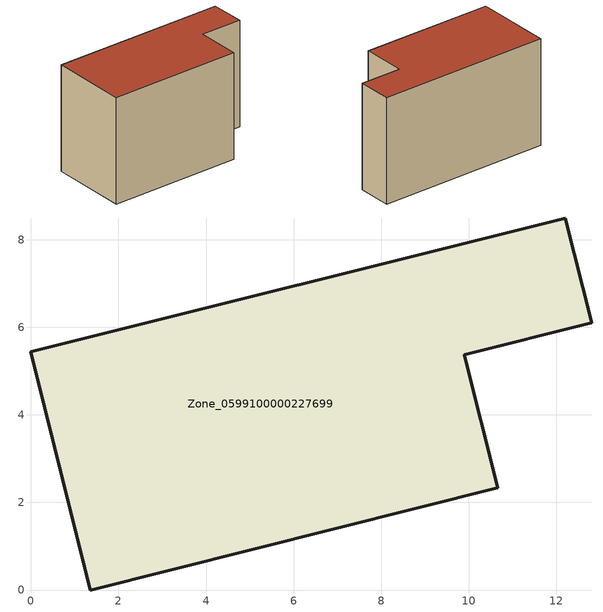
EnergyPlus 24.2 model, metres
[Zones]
Zone_0599100000227699
 floor ground (C_G): 9.9,5.38 10.67,2.34 1.36,0 0,5.44 12.21,8.5 12.81,6.11 z0
 wall outside (C_F): 0,5.44 1.36,0 10.67,2.34 9.9,5.38 12.81,6.11 12.21,8.5 0,5.44 z0:7.73
 roof outside (C_R): 12.81,6.11 12.21,8.5 0,5.44 1.36,0 10.67,2.34 9.9,5.38 z7.73
[BUILDING]
Pand.0599100000227699: North Axis=0; Terrain=City; Loads Convergence Tolerance Value=0.04; Temperature Convergence Tolerance Value=0.4; Solar Distribution=FullExterior; Maximum Number of Warmup Days=25; Minimum Number of Warmup Days=1
[Site:Location]
Rotterdam.The.Hague.AP_ZH_NLD Design_Conditions: Latitude=51.96; Longitude=4.45; Time Zone=1; Elevation=-4.5
[SITE:GROUNDTEMPERATURE:BUILDINGSURFACE]
18, 18, 18, 18, 18, 18, 18, 18, 18, 18, 18, 18
[MATERIAL] Thermal Absorptance=0.9; Solar Absorptance=0.7; Visible Absorptance=0.7
Name | Roughness | Thickness | Conductivity | Density | Specific Heat
G.TC.1975-1991 | MediumSmooth | 0.15 | 0.288461 | 540 | 1210
F.TC.1975-1991 | Rough | 0.3 | 0.230769 | 1920 | 840
R.TC.1975-1991 | MediumRough | 0.2 | 0.153846 | 1500 | 1000
[CONSTRUCTION]
C_G: G.TC.1975-1991
C_F: F.TC.1975-1991
C_R: R.TC.1975-1991
[ZONE]
Zone_0599100000227699: Type=1; Multiplier=1; Ceiling Height=Autocalculate; Volume=Autocalculate; Floor Area=autocalculate; Part of Total Floor Area=Yes
[ZONEINFILTRATION:DESIGNFLOWRATE]
Infil_Zone_0599100000227699: Zone or ZoneList or Space or SpaceList=Zone_0599100000227699; Schedule=AlwaysOn; Design Flow Rate Calculation Method=Flow/Area; Flow Rate per Floor Area=0.003; Constant Term Coefficient=1; Temperature Term Coefficient=0; Velocity Term Coefficient=0; Velocity Squared Term Coefficient=0
[HVACTEMPLATE:ZONE:IDEALLOADSAIRSYSTEM]
Zone_0599100000227699: Maximum Heating Supply Air Temperature=50; Minimum Cooling Supply Air Temperature=13; Maximum Heating Supply Air Humidity Ratio=0.0156; Minimum Cooling Supply Air Humidity Ratio=0.0077; Heating Limit=NoLimit; Cooling Limit=NoLimit; Dehumidification Control Type=ConstantSensibleHeatRatio; Cooling Sensible Heat Ratio=0.7; Dehumidification Setpoint=60; Humidification Control Type=None; Humidification Setpoint=30; Outdoor Air Method=None; Outdoor Air Flow Rate per Person=0.00944; Outdoor Air Flow Rate per Zone Floor Area=0; Outdoor Air Flow Rate per Zone=0; Demand Controlled Ventilation Type=None; Outdoor Air Economizer Type=NoEconomizer; Heat Recovery Type=None; Sensible Heat Recovery Effectiveness=0.7; Latent Heat Recovery Effectiveness=0.65
[ZONECONTROL:THERMOSTAT]
ThermostatControl_Zone_0599100000227699: Zone or ZoneList=Zone_0599100000227699; Control Type Schedule=DualSetpointControlType; Control 1=Thermostat_Zone_0599100000227699; Temperature Difference Between Cutout And Setpoint=0
[THERMOSTATSETPOINT:DUALSETPOINT]
Thermostat_Zone_0599100000227699: Heating Setpoint Temperature Schedule=HeatingSetpoint_Zone_0599100000227699; Cooling Setpoint Temperature Schedule=CoolingSetpoint_Zone_0599100000227699
[SCHEDULE:COMPACT]
HeatingSetpoint_Zone_0599100000227699: Through: 12/31, For: AllDays, Until: 24:00, 21
CoolingSetpoint_Zone_0599100000227699: Through: 12/31, For: AllDays, Until: 24:00, 24
DualSetpointControlType: Through: 12/31, For: AllDays, Until: 24:00, 4
AlwaysOn: Through: 12/31, For: AllDays, Until: 24:00, 1
